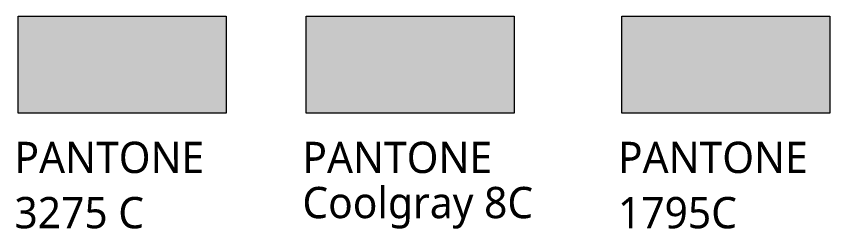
# Model space of a CAD drawing. Extents: x 14808 to 20058, y -13198 to -11680.
# Drawn here: x 19294.8 to 19453.4, y -12467.3 to -12425.9 of the extents above; entities that cross this region are included whole.
import ezdxf

# ---------------------------------------------------------------- set-up
doc = ezdxf.new("R2010")
doc.units = 0
doc.header["$LTSCALE"] = 7
doc.header["$MEASUREMENT"] = 0
doc.layers.add('DWG', color=7, linetype='CONTINUOUS')

msp = doc.modelspace()

# ---------------------------------------------------------------- hatches: boundary and pattern name
at = {"layer": 'DWG'}
h = msp.add_hatch(color=256, dxfattribs=at)
h.dxf.hatch_style = 2
h.paths.add_polyline_path([(19335.75, -12444.8), (19295.2, -12444.8), (19295.2, -12425.93), (19335.75, -12425.93)])
h = msp.add_hatch(color=256, dxfattribs=at)
h.dxf.hatch_style = 2
h.paths.add_polyline_path([(19391.89, -12444.8), (19351.34, -12444.8), (19351.34, -12425.93), (19391.89, -12425.93)])
h = msp.add_hatch(color=256, dxfattribs=at)
h.dxf.hatch_style = 2
h.paths.add_polyline_path([(19453.42, -12444.8), (19412.87, -12444.8), (19412.87, -12425.93), (19453.42, -12425.93)])

# ---------------------------------------------------------------- linework, layer by layer
at = {"layer": 'DWG', "lineweight": 0}
for points in [[(19335.75, -12444.8), (19295.2, -12444.8), (19295.2, -12425.93), (19335.75, -12425.93), (19335.75, -12444.8)], [(19391.89, -12444.8), (19351.34, -12444.8), (19351.34, -12425.93), (19391.89, -12425.93), (19391.89, -12444.8)], [(19453.42, -12444.8), (19412.87, -12444.8), (19412.87, -12425.93), (19453.42, -12425.93), (19453.42, -12444.8)]]:
    msp.add_lwpolyline(points, dxfattribs=at)

# ---------------------------------------------------------------- texts
at = {"layer": 'DWG', "char_height": 6.0995, "attachment_point": 7}
for s, insert in [('\\fNoto Sans CJK KR Medium|b0|i0|c0|p34;\\W1;PANTONE', (19294.46, -12456.57)), ('\\fNoto Sans CJK KR Medium|b0|i0|c0|p34;\\W1;PANTONE', (19350.6, -12456.57)), ('\\fNoto Sans CJK KR Medium|b0|i0|c0|p34;\\W1;PANTONE', (19412.13, -12456.57)), ('\\fNoto Sans CJK KR Medium|b0|i0|c0|p34;\\W1;Coolgray 8C', (19350.6, -12467.33)), ('\\fNoto Sans CJK KR Medium|b0|i0|c0|p34;\\W1;3275 C', (19294.46, -12467.33)), ('\\fNoto Sans CJK KR Medium|b0|i0|c0|p34;\\W1;1795C', (19412.13, -12467.33))]:
    msp.add_mtext(s, dxfattribs=dict(at, insert=insert))

doc.saveas('drawing.dxf')
